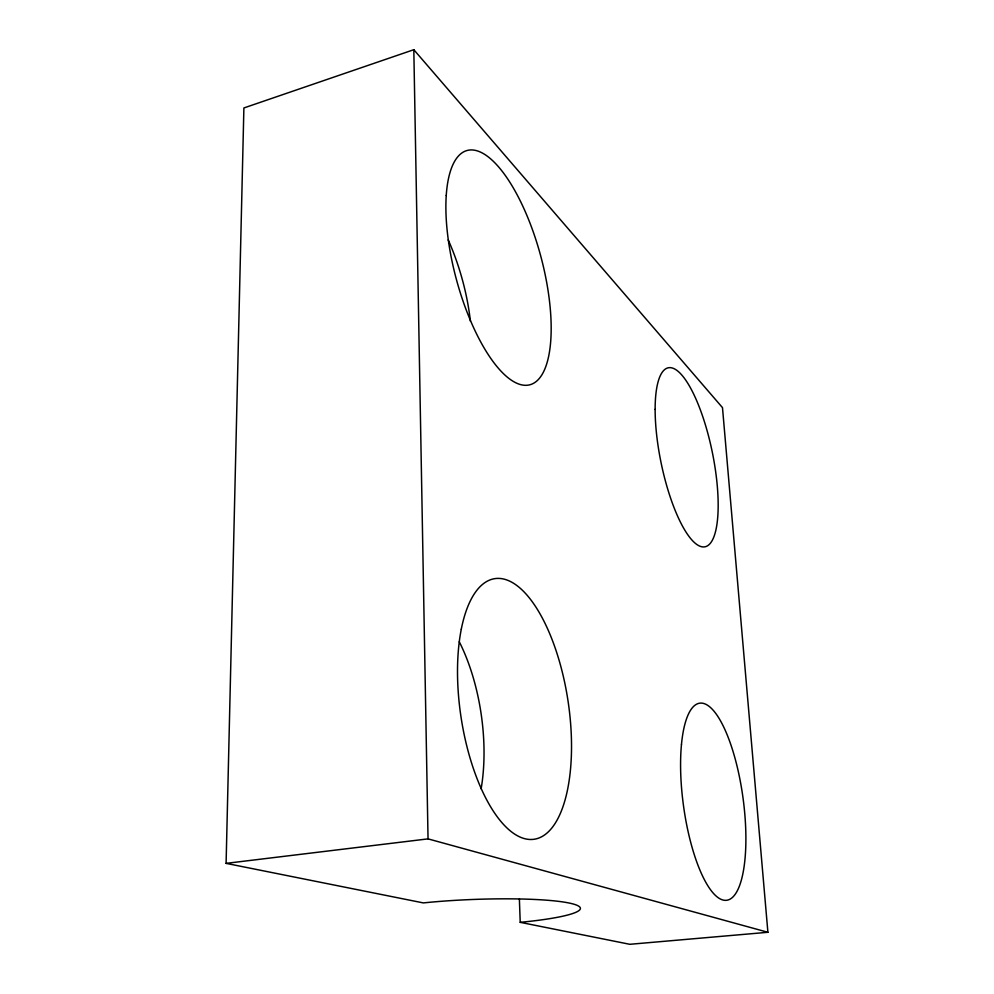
<?xml version="1.0" encoding="UTF-8"?>
<svg xmlns="http://www.w3.org/2000/svg" width="994" height="994" viewBox="0 0 994 994"><rect width="100%" height="100%" fill="white"/><g stroke="black" fill="none" stroke-linecap="round" stroke-linejoin="round"><path stroke-width="1.49" d="M520.222 922.333A106.296 12.922 -2.2 0 0 568.779 902.962A106.296 12.922 -2.2 0 0 423.345 902.912L226.098 863.364L243.89 107.961L413.815 49.7L722.489 407.639L767.902 932.285L629.823 944.3L520.222 922.333L519.377 899.061M226.098 863.364L428.041 838.874L767.902 932.285M413.815 49.7L428.041 838.874M448.207 239.902A118.497 48.557 74.3 0 1 470.398 321.186M459.278 641.764A128.45 59.739 81.8 0 1 481.133 788.801M655.133 409.391A91.349 26.142 78.4 0 0 702.46 546.874A91.349 26.142 78.4 0 0 702.447 415.716A91.349 26.142 78.4 0 0 655.133 409.391M446.244 195.458A121.28 43.761 75 0 0 519.39 384.243A121.28 43.761 75 0 0 530.088 223.352A121.28 43.761 75 0 0 446.244 195.458M461.291 629.177A131.767 54.098 81.4 0 0 523.416 838.315A131.767 54.098 81.4 0 0 558.814 659.333A131.767 54.098 81.4 0 0 461.291 629.177M681.486 744.295A99.475 30.019 82.2 0 0 722.576 899.905A99.475 30.019 82.2 0 0 735.771 761.093A99.475 30.019 82.2 0 0 681.486 744.295"/></g></svg>
